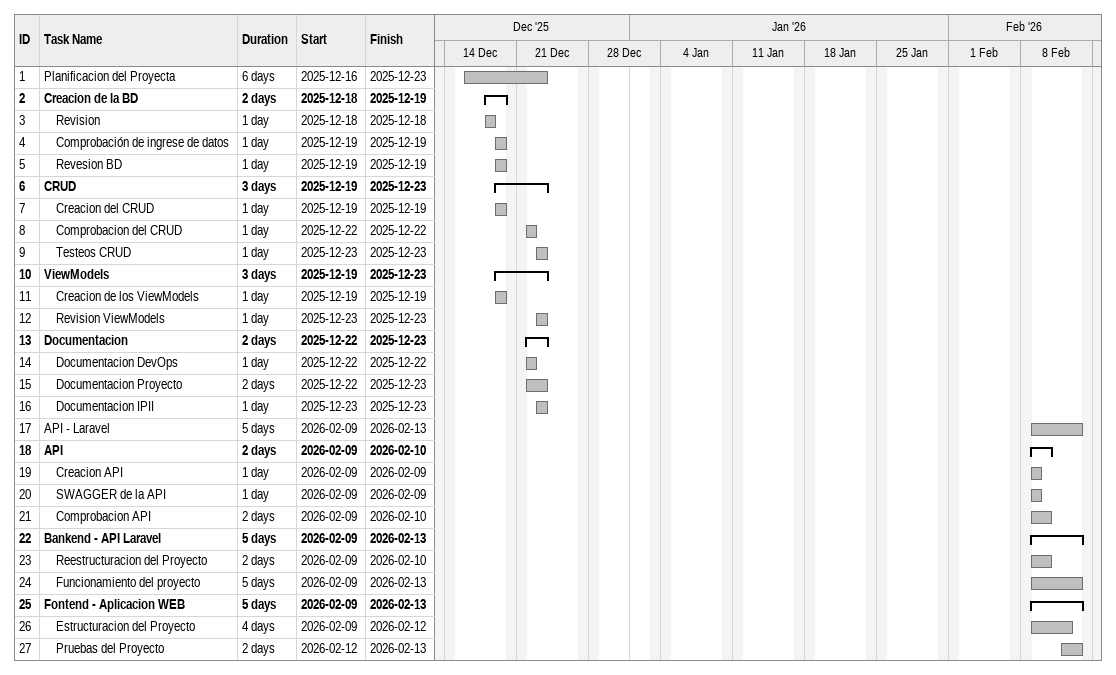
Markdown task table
| ID | Level | Task | Duration | Start | Finish |
|---|---|---|---|---|---|
| 1 | 1 | Planificacion del Proyecta | 6d | 2025-12-16 | 2025-12-23 |
| 2 | 1 | **Creacion de la BD** | 2d | 2025-12-18 | 2025-12-19 |
| 3 | 2 | Revision | 1d | 2025-12-18 | 2025-12-18 |
| 4 | 2 | Comprobación de ingrese de datos | 1d | 2025-12-19 | 2025-12-19 |
| 5 | 2 | Revesion BD | 1d | 2025-12-19 | 2025-12-19 |
| 6 | 1 | **CRUD** | 3d | 2025-12-19 | 2025-12-23 |
| 7 | 2 | Creacion del CRUD | 1d | 2025-12-19 | 2025-12-19 |
| 8 | 2 | Comprobacion del CRUD | 1d | 2025-12-22 | 2025-12-22 |
| 9 | 2 | Testeos CRUD | 1d | 2025-12-23 | 2025-12-23 |
| 10 | 1 | **ViewModels** | 3d | 2025-12-19 | 2025-12-23 |
| 11 | 2 | Creacion de los ViewModels | 1d | 2025-12-19 | 2025-12-19 |
| 12 | 2 | Revision ViewModels | 1d | 2025-12-23 | 2025-12-23 |
| 13 | 1 | **Documentacion** | 2d | 2025-12-22 | 2025-12-23 |
| 14 | 2 | Documentacion DevOps | 1d | 2025-12-22 | 2025-12-22 |
| 15 | 2 | Documentacion Proyecto | 2d | 2025-12-22 | 2025-12-23 |
| 16 | 2 | Documentacion IPII | 1d | 2025-12-23 | 2025-12-23 |
| 17 | 1 | API - Laravel | 5d | 2026-02-09 | 2026-02-13 |
| 18 | 1 | **API** | 2d | 2026-02-09 | 2026-02-10 |
| 19 | 2 | Creacion API | 1d | 2026-02-09 | 2026-02-09 |
| 20 | 2 | SWAGGER de la API | 1d | 2026-02-09 | 2026-02-09 |
| 21 | 2 | Comprobacion API | 2d | 2026-02-09 | 2026-02-10 |
| 22 | 1 | **Bankend - API Laravel** | 5d | 2026-02-09 | 2026-02-13 |
| 23 | 2 | Reestructuracion del Proyecto | 2d | 2026-02-09 | 2026-02-10 |
| 24 | 2 | Funcionamiento del proyecto | 5d | 2026-02-09 | 2026-02-13 |
| 25 | 1 | **Fontend - Aplicacion WEB** | 5d | 2026-02-09 | 2026-02-13 |
| 26 | 2 | Estructuracion del Proyecto | 4d | 2026-02-09 | 2026-02-12 |
| 27 | 2 | Pruebas del Proyecto | 2d | 2026-02-12 | 2026-02-13 |
